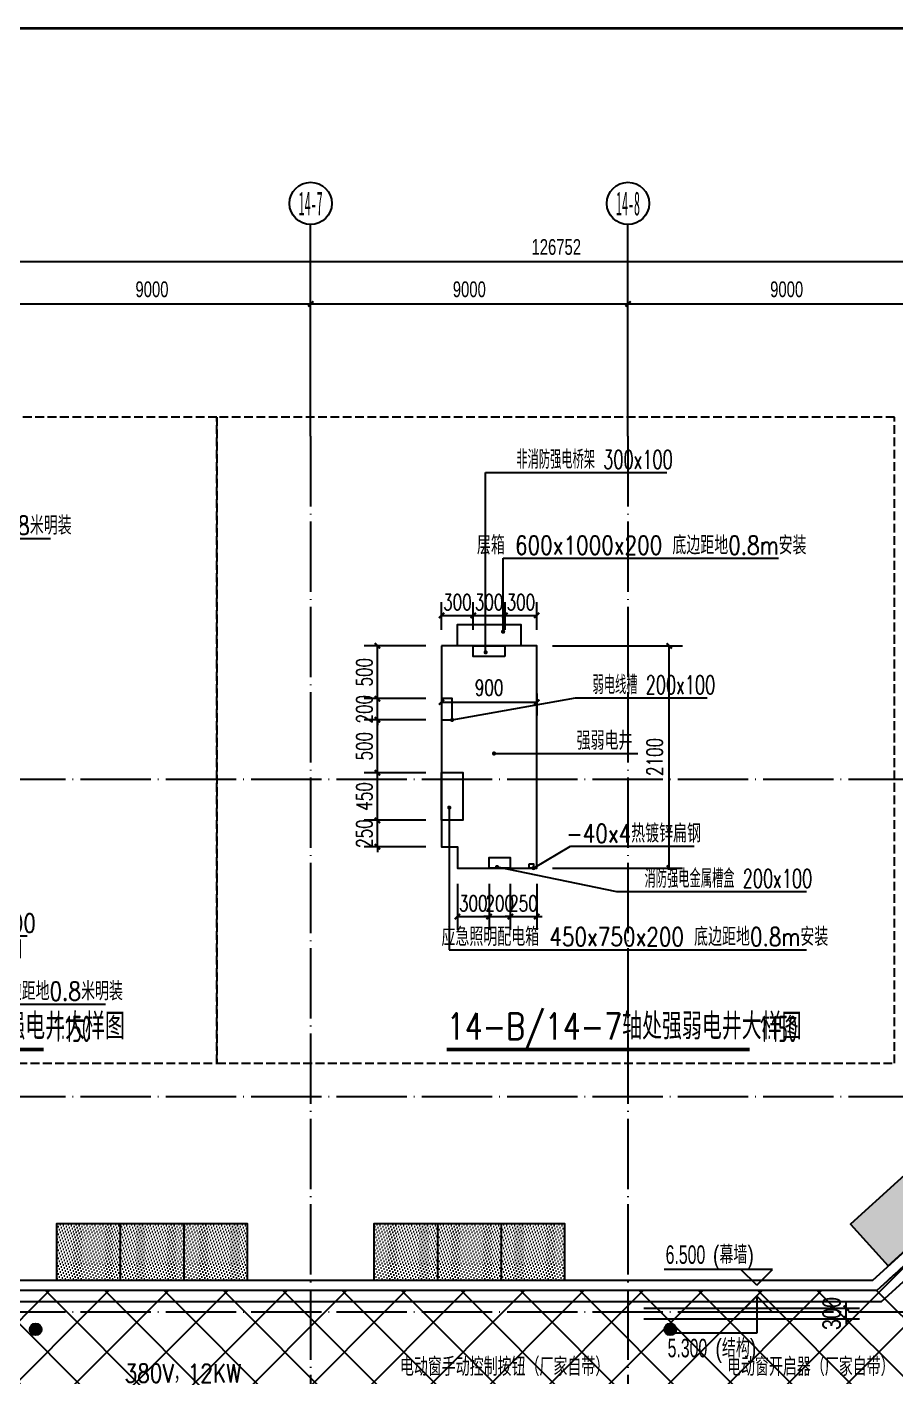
# Model space of a CAD drawing. Extents: x -233336 to 840473, y -28113 to 330904.
# Drawn here: x 42356 to 67001, y 112949 to 151238 of the extents above; entities that cross this region are included whole.
import ezdxf
from ezdxf.enums import TextEntityAlignment as Align
from ezdxf.xclip import XClip

# ---------------------------------------------------------------- set-up
doc = ezdxf.new("R2010")
doc.units = 0
doc.header["$LTSCALE"] = 1000
doc.header["$XCLIPFRAME"] = 2
for name, pattern in [('104-14# 核心筒$0$DOTE', [2.42, 2, -0.2, 0.02, -0.2]), ('DASH', [0.35, 0.25, -0.1]), ('X-104 14#平面$0$$0$DASH', [0.35, 0.25, -0.1])]:
    doc.linetypes.add(name, pattern=pattern)
doc.layers.get('0').update_dxf_attribs({"linetype": 'CONTINUOUS'})
doc.layers.get('Defpoints').update_dxf_attribs({"linetype": 'CONTINUOUS'})
for name, color, linetype in [('104-14# 核心筒$0$01-标注_轴线坐标', 8, 'CONTINUOUS'), ('104-14# 核心筒$0$A_AXIS-轴线', 8, '104-14# 核心筒$0$DOTE'), ('104-14# 核心筒$0$AXIS_TEXT', 7, 'CONTINUOUS'), ('AXIS_TEXT', 7, 'CONTINUOUS'), ('DIM-动力', 80, 'CONTINUOUS'), ('DIM-插座', 80, 'CONTINUOUS'), ('DIM-箱柜', 80, 'CONTINUOUS'), ('DOTLN', 2, 'DASH'), ('EQUIP-箱柜', 80, 'CONTINUOUS'), ('TEL_DIM', 3, 'CONTINUOUS'), ('TEL_SYMB', 3, 'CONTINUOUS'), ('X-104 14#平面$0$01-标注_尺寸', 8, 'CONTINUOUS'), ('X-104 14#平面$0$01-标注_标高', 8, 'CONTINUOUS'), ('X-104 14#平面$0$A-C_玻璃幕墙', 8, 'CONTINUOUS'), ('X-104 14#平面$0$A-O_分水线', 8, 'CONTINUOUS'), ('X-104 14#平面$0$A-O_屋面', 8, 'CONTINUOUS'), ('X-104 14#平面$0$A-TECH_结构', 8, 'CONTINUOUS'), ('X-104 14#平面$0$EH_玻璃', 8, 'CONTINUOUS')]:
    doc.layers.add(name, color=color, linetype=linetype)
doc.layers.add('X-104 14#平面$0$04-不打印_辅助线', color=8, linetype='CONTINUOUS', plot=False)
doc.layers.add('X-104 14#平面$0$降板', color=8, linetype='CONTINUOUS', plot=False)
doc.styles.add('104-14# 核心筒$0$_TCH_AXIS', font='STXIHEI.TTF', dxfattribs={"width": 0.8})
doc.styles.add('104-14# 核心筒$0$_TCH_DIM_T3', font='ros.shx', dxfattribs={"width": 0.705882, "bigfont": 'jd.shx'})
doc.styles.add('_TCH_DIM_T3', font='ROMANS2', dxfattribs={"width": 0.705882, "bigfont": 'HZDF2'})
doc.styles.add('_TEL_DIM', font='ROMANS2', dxfattribs={"width": 0.8, "height": 3.5, "bigfont": 'HZDF2'})
doc.styles.add('COMPLEX', font='COMPLEX')
doc.styles.get("Standard").update_dxf_attribs({"font": 'GBENOR', "bigfont": 'GBCBIG'})
doc.styles.add('X-104 14#平面$0$_TCH_DIM', font='ros.shx', dxfattribs={"width": 0.8, "bigfont": 'jd.shx'})
doc.styles.add('X-104 14#平面$0$_TCH_DIM_T3', font='ros.shx', dxfattribs={"width": 0.8, "bigfont": 'jd.shx'})
doc.dimstyles.new('104-14# 核心筒$0$_TCH_ARCH&&150', dxfattribs={"dimtxt": 446.25, "dimasz": 150, "dimexe": 375, "dimexo": 450, "dimgap": 189.375, "dimtad": 1, "dimdec": 0, "dimzin": 0, "dimdsep": 46, "dimtxsty": '104-14# 核心筒$0$_TCH_DIM_T3', "dimblk": '104-14# 核心筒$0$_ArchTick', "dimcen": 0.09, "dimclrt": 7, "dimazin": 2, "dimtfac": 1, "dimtdec": 0, "dimtix": 1, "dimtmove": 2, "dimatfit": 3, "dimfxl": 0, "dimtolj": 1, "dimtzin": 0, "dimarcsym": 0})
doc.dimstyles.new('_TCH_ARCH&&150', dxfattribs={"dimtxt": 446.25, "dimasz": 150, "dimexe": 375, "dimexo": 450, "dimgap": 189.375, "dimtad": 1, "dimdec": 0, "dimzin": 0, "dimdsep": 46, "dimtxsty": '_TCH_DIM_T3', "dimblk": 'ARCHTICK', "dimcen": 0.09, "dimclrt": 7, "dimazin": 2, "dimtfac": 1, "dimtdec": 0, "dimtix": 1, "dimtmove": 2, "dimatfit": 3, "dimfxl": 0, "dimtolj": 1, "dimtzin": 0, "dimarcsym": 0})
doc.dimstyles.new('_TCH_ARCH&&50', dxfattribs={"dimtxt": 148.75, "dimasz": 50, "dimexe": 125, "dimexo": 150, "dimgap": 50, "dimtad": 1, "dimdec": 0, "dimzin": 0, "dimdsep": 46, "dimtxsty": '_TCH_DIM_T3', "dimblk": 'ARCHTICK', "dimcen": 0.09, "dimclrt": 7, "dimazin": 2, "dimtfac": 1, "dimtdec": 0, "dimtix": 1, "dimtmove": 2, "dimatfit": 3, "dimfxl": 0, "dimtolj": 1, "dimtzin": 0, "dimarcsym": 0})
doc.dimstyles.new('X-104 14#平面$0$_TCH_ARCH&&150', dxfattribs={"dimtxt": 525, "dimasz": 150, "dimexe": 375, "dimexo": 450, "dimgap": 150, "dimtad": 1, "dimdec": 0, "dimzin": 0, "dimdsep": 46, "dimtxsty": 'X-104 14#平面$0$_TCH_DIM_T3', "dimblk": 'X-104 14#平面$0$_ArchTick', "dimcen": 0.09, "dimclrt": 7, "dimazin": 2, "dimtfac": 1, "dimtdec": 0, "dimtix": 1, "dimtmove": 2, "dimatfit": 3, "dimfxl": 0, "dimtolj": 1, "dimtzin": 0, "dimarcsym": 0})

# ---------------------------------------------------------------- blocks, each defined once
blk = doc.blocks.new('图框-A1+1-4')
at = {"const_width": 0.5}
blk.add_lwpolyline([(976, 584), (25, 584), (25, 10), (976, 10)], close=True, dxfattribs=at)
blk = doc.blocks.new('_AXISO')
blk.add_circle((0, 0), 0.5)
at = {"layer": 'AXIS_TEXT', "style": 'COMPLEX', "width": 1.041667}
blk.add_attdef('A', text='', height=0.56, dxfattribs=at).set_placement((-0.25, -0.28), (0.25, -0.28), align=Align.FIT)
blk = doc.blocks.new('104-14# 核心筒$0$_ArchTick')
at = {"color": 0, "linetype": 'ByBlock', "const_width": 0.4}
blk.add_lwpolyline([(-0.5, -0.5), (0.5, 0.5)], dxfattribs=at)
blk = doc.blocks.new('*D325')
at = {"layer": '104-14# 核心筒$0$01-标注_轴线坐标', "color": 0, "lineweight": -2}
for p, q in [((-6010, 140084), (-6010, 144959)), ((120742, 140084), (120742, 144959)), ((-6010, 144584), (120742, 144584))]:
    blk.add_line(p, q, dxfattribs=at)
at = {"layer": 'Defpoints', "color": 0}
for p in [(120742, 144584), (-6010, 139634), (120742, 139634)]:
    blk.add_point(p, dxfattribs=at)
at = {"layer": '104-14# 核心筒$0$01-标注_轴线坐标', "color": 0, "lineweight": -2, "xscale": 150, "yscale": 150, "zscale": 150, "rotation": 180}
blk.add_blockref('104-14# 核心筒$0$_ArchTick', (-6010, 144584), dxfattribs=at)
at = {"layer": '104-14# 核心筒$0$01-标注_轴线坐标', "color": 0, "lineweight": -2, "xscale": 150, "yscale": 150, "zscale": 150}
blk.add_blockref('104-14# 核心筒$0$_ArchTick', (120742, 144584), dxfattribs=at)
at = {"layer": '104-14# 核心筒$0$01-标注_轴线坐标', "color": 7, "insert": (57366, 144996), "char_height": 446.2, "attachment_point": 5, "style": '104-14# 核心筒$0$_TCH_DIM_T3'}
blk.add_mtext('\\A1;126752', dxfattribs=at)
blk = doc.blocks.new('*D332')
at = {"layer": '104-14# 核心筒$0$01-标注_轴线坐标', "color": 0, "lineweight": -2}
for p, q in [((41400, 140084), (41400, 143759)), ((50400, 140084), (50400, 143759)), ((41400, 143384), (50400, 143384))]:
    blk.add_line(p, q, dxfattribs=at)
at = {"layer": 'Defpoints', "color": 0}
for p in [(50400, 143384), (41400, 139634), (50400, 139634)]:
    blk.add_point(p, dxfattribs=at)
at = {"layer": '104-14# 核心筒$0$01-标注_轴线坐标', "color": 0, "lineweight": -2, "xscale": 150, "yscale": 150, "zscale": 150, "rotation": 180}
blk.add_blockref('104-14# 核心筒$0$_ArchTick', (41400, 143384), dxfattribs=at)
at = {"layer": '104-14# 核心筒$0$01-标注_轴线坐标', "color": 0, "lineweight": -2, "xscale": 150, "yscale": 150, "zscale": 150}
blk.add_blockref('104-14# 核心筒$0$_ArchTick', (50400, 143384), dxfattribs=at)
at = {"layer": '104-14# 核心筒$0$01-标注_轴线坐标', "color": 7, "insert": (45900, 143796), "char_height": 446.2, "attachment_point": 5, "style": '104-14# 核心筒$0$_TCH_DIM_T3'}
blk.add_mtext('\\A1;9000', dxfattribs=at)
blk = doc.blocks.new('*D333')
at = {"layer": '104-14# 核心筒$0$01-标注_轴线坐标', "color": 0, "lineweight": -2}
for p, q in [((50400, 140084), (50400, 143759)), ((59400, 140084), (59400, 143759)), ((50400, 143384), (59400, 143384))]:
    blk.add_line(p, q, dxfattribs=at)
at = {"layer": 'Defpoints', "color": 0}
for p in [(59400, 143384), (50400, 139634), (59400, 139634)]:
    blk.add_point(p, dxfattribs=at)
at = {"layer": '104-14# 核心筒$0$01-标注_轴线坐标', "color": 0, "lineweight": -2, "xscale": 150, "yscale": 150, "zscale": 150, "rotation": 180}
blk.add_blockref('104-14# 核心筒$0$_ArchTick', (50400, 143384), dxfattribs=at)
at = {"layer": '104-14# 核心筒$0$01-标注_轴线坐标', "color": 0, "lineweight": -2, "xscale": 150, "yscale": 150, "zscale": 150}
blk.add_blockref('104-14# 核心筒$0$_ArchTick', (59400, 143384), dxfattribs=at)
at = {"layer": '104-14# 核心筒$0$01-标注_轴线坐标', "color": 7, "insert": (54900, 143796), "char_height": 446.2, "attachment_point": 5, "style": '104-14# 核心筒$0$_TCH_DIM_T3'}
blk.add_mtext('\\A1;9000', dxfattribs=at)
blk = doc.blocks.new('*D334')
at = {"layer": '104-14# 核心筒$0$01-标注_轴线坐标', "color": 0, "lineweight": -2}
for p, q in [((59400, 140084), (59400, 143759)), ((68400, 140084), (68400, 143759)), ((59400, 143384), (68400, 143384))]:
    blk.add_line(p, q, dxfattribs=at)
at = {"layer": 'Defpoints', "color": 0}
for p in [(68400, 143384), (59400, 139634), (68400, 139634)]:
    blk.add_point(p, dxfattribs=at)
at = {"layer": '104-14# 核心筒$0$01-标注_轴线坐标', "color": 0, "lineweight": -2, "xscale": 150, "yscale": 150, "zscale": 150, "rotation": 180}
blk.add_blockref('104-14# 核心筒$0$_ArchTick', (59400, 143384), dxfattribs=at)
at = {"layer": '104-14# 核心筒$0$01-标注_轴线坐标', "color": 0, "lineweight": -2, "xscale": 150, "yscale": 150, "zscale": 150}
blk.add_blockref('104-14# 核心筒$0$_ArchTick', (68400, 143384), dxfattribs=at)
at = {"layer": '104-14# 核心筒$0$01-标注_轴线坐标', "color": 7, "insert": (63900, 143796), "char_height": 446.2, "attachment_point": 5, "style": '104-14# 核心筒$0$_TCH_DIM_T3'}
blk.add_mtext('\\A1;9000', dxfattribs=at)
blk = doc.blocks.new('X-104 14#平面$0$ydl')
h = blk.add_hatch()
h.set_pattern_fill('ANSI31', color=8, scale=30, angle=45)
h.set_pattern_definition([(90, (0, 0), (-47.625, 1e-14), [])])
edge = h.paths.add_edge_path()
edge.add_arc((0, 0), 138, 0, 360)
for radius in [168, 138]:
    blk.add_circle((0, 0), radius)
at = {"layer": 'X-104 14#平面$0$04-不打印_辅助线'}
for p, q in [((-168, 0), (168, 0)), ((0, 168), (0, -168))]:
    blk.add_line(p, q, dxfattribs=at)
blk = doc.blocks.new('X-104 14#平面$0$d3d3d3')
blk.add_circle((-73300, 25200), 50)
at = {"layer": 'X-104 14#平面$0$A-O_分水线'}
blk.add_blockref('X-104 14#平面$0$ydl', (-73300, 25200), dxfattribs=at)
blk = doc.blocks.new('X-104 14#平面$0$_ArchTick')
at = {"color": 0, "linetype": 'ByBlock', "const_width": 0.4}
blk.add_lwpolyline([(-0.5, -0.5), (0.5, 0.5)], dxfattribs=at)
blk = doc.blocks.new('*D233')
at = {"layer": 'Defpoints', "color": 0}
for p in [(59400, 114900), (65590, 114900), (59400, 114600)]:
    blk.add_point(p, dxfattribs=at)
at = {"layer": 'X-104 14#平面$0$01-标注_尺寸', "color": 0, "lineweight": -2}
for p, q in [((59850, 114900), (65965, 114900)), ((65590, 114900), (65590, 115050)), ((65590, 114600), (65590, 114900)), ((59850, 114600), (65965, 114600)), ((65590, 114600), (65590, 114450))]:
    blk.add_line(p, q, dxfattribs=at)
at = {"layer": 'X-104 14#平面$0$01-标注_尺寸', "color": 0, "lineweight": -2, "xscale": 150, "yscale": 150, "zscale": 150}
for p, rotation in [((65590, 114900), 270), ((65590, 114600), 90)]:
    blk.add_blockref('X-104 14#平面$0$_ArchTick', p, dxfattribs=dict(at, rotation=rotation))
at = {"layer": 'X-104 14#平面$0$01-标注_尺寸', "color": 7, "insert": (65178, 114750), "char_height": 525, "attachment_point": 5, "rotation": 90, "style": 'X-104 14#平面$0$_TCH_DIM_T3'}
blk.add_mtext('\\A1;300', dxfattribs=at)
blk = doc.blocks.new('_ArchTick')
at = {"color": 0, "linetype": 'ByBlock', "const_width": 0.4}
blk.add_lwpolyline([(-0.5, -0.5), (0.5, 0.5)], dxfattribs=at)
blk = doc.blocks.new('*D503')
at = {"layer": 'Defpoints', "color": 0}
for p in [(53806, 48142), (54412, 48142), (54412, 47891)]:
    blk.add_point(p, dxfattribs=at)
at = {"layer": 'TEL_DIM', "color": 0, "lineweight": -2}
for p, q in [((54262, 48142), (53681, 48142)), ((53806, 48142), (53806, 48192)), ((53806, 47891), (53806, 48142)), ((54262, 47891), (53681, 47891)), ((53806, 47891), (53806, 47841))]:
    blk.add_line(p, q, dxfattribs=at)
at = {"layer": 'TEL_DIM', "color": 0, "lineweight": -2, "xscale": 50, "yscale": 50, "zscale": 50}
for p, rotation in [((53806, 48142), 270), ((53806, 47891), 90)]:
    blk.add_blockref('_ArchTick', p, dxfattribs=dict(at, rotation=rotation))
at = {"layer": 'TEL_DIM', "color": 7, "insert": (53682, 48016), "char_height": 148.8, "attachment_point": 5, "rotation": 90, "style": '_TCH_DIM_T3'}
blk.add_mtext('\\A1;250', dxfattribs=at)
blk = doc.blocks.new('*D504')
at = {"layer": 'Defpoints', "color": 0}
for p in [(53806, 48592), (54412, 48592), (54412, 48142)]:
    blk.add_point(p, dxfattribs=at)
at = {"layer": 'TEL_DIM', "color": 0, "lineweight": -2}
for p, q in [((54262, 48592), (53681, 48592)), ((53806, 48142), (53806, 48592)), ((54262, 48142), (53681, 48142))]:
    blk.add_line(p, q, dxfattribs=at)
at = {"layer": 'TEL_DIM', "color": 0, "lineweight": -2, "xscale": 50, "yscale": 50, "zscale": 50}
for p, rotation in [((53806, 48592), 90), ((53806, 48142), 270)]:
    blk.add_blockref('_ArchTick', p, dxfattribs=dict(at, rotation=rotation))
at = {"layer": 'TEL_DIM', "color": 7, "insert": (53682, 48367), "char_height": 148.8, "attachment_point": 5, "rotation": 90, "style": '_TCH_DIM_T3'}
blk.add_mtext('\\A1;450', dxfattribs=at)
blk = doc.blocks.new('*D505')
at = {"layer": 'Defpoints', "color": 0}
for p in [(53806, 49092), (54412, 49092), (54412, 48592)]:
    blk.add_point(p, dxfattribs=at)
at = {"layer": 'TEL_DIM', "color": 0, "lineweight": -2}
for p, q in [((54262, 49092), (53681, 49092)), ((53806, 48592), (53806, 49092)), ((54262, 48592), (53681, 48592))]:
    blk.add_line(p, q, dxfattribs=at)
at = {"layer": 'TEL_DIM', "color": 0, "lineweight": -2, "xscale": 50, "yscale": 50, "zscale": 50}
for p, rotation in [((53806, 49092), 90), ((53806, 48592), 270)]:
    blk.add_blockref('_ArchTick', p, dxfattribs=dict(at, rotation=rotation))
at = {"layer": 'TEL_DIM', "color": 7, "insert": (53682, 48842), "char_height": 148.8, "attachment_point": 5, "rotation": 90, "style": '_TCH_DIM_T3'}
blk.add_mtext('\\A1;500', dxfattribs=at)
blk = doc.blocks.new('*D506')
at = {"layer": 'Defpoints', "color": 0}
for p in [(53806, 49292), (54412, 49292), (54412, 49092)]:
    blk.add_point(p, dxfattribs=at)
at = {"layer": 'TEL_DIM', "color": 0, "lineweight": -2}
for p, q in [((54262, 49292), (53681, 49292)), ((53806, 49292), (53806, 49342)), ((53806, 49092), (53806, 49292)), ((54262, 49092), (53681, 49092)), ((53806, 49092), (53806, 49042))]:
    blk.add_line(p, q, dxfattribs=at)
at = {"layer": 'TEL_DIM', "color": 0, "lineweight": -2, "xscale": 50, "yscale": 50, "zscale": 50}
for p, rotation in [((53806, 49292), 270), ((53806, 49092), 90)]:
    blk.add_blockref('_ArchTick', p, dxfattribs=dict(at, rotation=rotation))
at = {"layer": 'TEL_DIM', "color": 7, "insert": (53682, 49192), "char_height": 148.8, "attachment_point": 5, "rotation": 90, "style": '_TCH_DIM_T3'}
blk.add_mtext('\\A1;200', dxfattribs=at)
blk = doc.blocks.new('*D507')
at = {"layer": 'Defpoints', "color": 0}
for p in [(53806, 49792), (54412, 49792), (54412, 49292)]:
    blk.add_point(p, dxfattribs=at)
at = {"layer": 'TEL_DIM', "color": 0, "lineweight": -2}
for p, q in [((54262, 49792), (53681, 49792)), ((53806, 49292), (53806, 49792)), ((54262, 49292), (53681, 49292))]:
    blk.add_line(p, q, dxfattribs=at)
at = {"layer": 'TEL_DIM', "color": 0, "lineweight": -2, "xscale": 50, "yscale": 50, "zscale": 50}
for p, rotation in [((53806, 49792), 90), ((53806, 49292), 270)]:
    blk.add_blockref('_ArchTick', p, dxfattribs=dict(at, rotation=rotation))
at = {"layer": 'TEL_DIM', "color": 7, "insert": (53682, 49542), "char_height": 148.8, "attachment_point": 5, "rotation": 90, "style": '_TCH_DIM_T3'}
blk.add_mtext('\\A1;500', dxfattribs=at)
blk = doc.blocks.new('*D508')
at = {"layer": 'Defpoints', "color": 0}
for p in [(54712, 50079), (54412, 49792), (54712, 49792)]:
    blk.add_point(p, dxfattribs=at)
at = {"layer": 'TEL_DIM', "color": 0, "lineweight": -2}
for p, q in [((54412, 49942), (54412, 50204)), ((54712, 49942), (54712, 50204)), ((54412, 50079), (54712, 50079))]:
    blk.add_line(p, q, dxfattribs=at)
at = {"layer": 'TEL_DIM', "color": 0, "lineweight": -2, "xscale": 50, "yscale": 50, "zscale": 50, "rotation": 180}
blk.add_blockref('_ArchTick', (54412, 50079), dxfattribs=at)
at = {"layer": 'TEL_DIM', "color": 0, "lineweight": -2, "xscale": 50, "yscale": 50, "zscale": 50}
blk.add_blockref('_ArchTick', (54712, 50079), dxfattribs=at)
at = {"layer": 'TEL_DIM', "color": 7, "insert": (54562, 50204), "char_height": 148.8, "attachment_point": 5, "style": '_TCH_DIM_T3'}
blk.add_mtext('\\A1;300', dxfattribs=at)
blk = doc.blocks.new('*D509')
at = {"layer": 'Defpoints', "color": 0}
for p in [(55012, 50079), (54712, 49792), (55012, 49792)]:
    blk.add_point(p, dxfattribs=at)
at = {"layer": 'TEL_DIM', "color": 0, "lineweight": -2}
for p, q in [((54712, 49942), (54712, 50204)), ((55012, 49942), (55012, 50204)), ((54712, 50079), (55012, 50079))]:
    blk.add_line(p, q, dxfattribs=at)
at = {"layer": 'TEL_DIM', "color": 0, "lineweight": -2, "xscale": 50, "yscale": 50, "zscale": 50, "rotation": 180}
blk.add_blockref('_ArchTick', (54712, 50079), dxfattribs=at)
at = {"layer": 'TEL_DIM', "color": 0, "lineweight": -2, "xscale": 50, "yscale": 50, "zscale": 50}
blk.add_blockref('_ArchTick', (55012, 50079), dxfattribs=at)
at = {"layer": 'TEL_DIM', "color": 7, "insert": (54862, 50204), "char_height": 148.8, "attachment_point": 5, "style": '_TCH_DIM_T3'}
blk.add_mtext('\\A1;300', dxfattribs=at)
blk = doc.blocks.new('*D510')
at = {"layer": 'Defpoints', "color": 0}
for p in [(55312, 50079), (55012, 49792), (55312, 49792)]:
    blk.add_point(p, dxfattribs=at)
at = {"layer": 'TEL_DIM', "color": 0, "lineweight": -2}
for p, q in [((55012, 49942), (55012, 50204)), ((55312, 49942), (55312, 50204)), ((55012, 50079), (55312, 50079))]:
    blk.add_line(p, q, dxfattribs=at)
at = {"layer": 'TEL_DIM', "color": 0, "lineweight": -2, "xscale": 50, "yscale": 50, "zscale": 50, "rotation": 180}
blk.add_blockref('_ArchTick', (55012, 50079), dxfattribs=at)
at = {"layer": 'TEL_DIM', "color": 0, "lineweight": -2, "xscale": 50, "yscale": 50, "zscale": 50}
blk.add_blockref('_ArchTick', (55312, 50079), dxfattribs=at)
at = {"layer": 'TEL_DIM', "color": 7, "insert": (55162, 50204), "char_height": 148.8, "attachment_point": 5, "style": '_TCH_DIM_T3'}
blk.add_mtext('\\A1;300', dxfattribs=at)
blk = doc.blocks.new('*D511')
at = {"layer": 'Defpoints', "color": 0}
for p in [(54562, 47691), (54862, 47691), (54862, 47232)]:
    blk.add_point(p, dxfattribs=at)
at = {"layer": 'TEL_DIM', "color": 0, "lineweight": -2}
for p, q in [((54562, 47541), (54562, 47107)), ((54862, 47541), (54862, 47107)), ((54562, 47232), (54862, 47232))]:
    blk.add_line(p, q, dxfattribs=at)
at = {"layer": 'TEL_DIM', "color": 0, "lineweight": -2, "xscale": 50, "yscale": 50, "zscale": 50, "rotation": 180}
blk.add_blockref('_ArchTick', (54562, 47232), dxfattribs=at)
at = {"layer": 'TEL_DIM', "color": 0, "lineweight": -2, "xscale": 50, "yscale": 50, "zscale": 50}
blk.add_blockref('_ArchTick', (54862, 47232), dxfattribs=at)
at = {"layer": 'TEL_DIM', "color": 7, "insert": (54712, 47357), "char_height": 148.8, "attachment_point": 5, "style": '_TCH_DIM_T3'}
blk.add_mtext('\\A1;300', dxfattribs=at)
blk = doc.blocks.new('*D512')
at = {"layer": 'Defpoints', "color": 0}
for p in [(54862, 47691), (55062, 47691), (55062, 47232)]:
    blk.add_point(p, dxfattribs=at)
at = {"layer": 'TEL_DIM', "color": 0, "lineweight": -2}
for p, q in [((54862, 47541), (54862, 47107)), ((55062, 47541), (55062, 47107)), ((54862, 47232), (54812, 47232)), ((54862, 47232), (55062, 47232)), ((55062, 47232), (55112, 47232))]:
    blk.add_line(p, q, dxfattribs=at)
at = {"layer": 'TEL_DIM', "color": 0, "lineweight": -2, "xscale": 50, "yscale": 50, "zscale": 50}
blk.add_blockref('_ArchTick', (54862, 47232), dxfattribs=at)
at = {"layer": 'TEL_DIM', "color": 0, "lineweight": -2, "xscale": 50, "yscale": 50, "zscale": 50, "rotation": 180}
blk.add_blockref('_ArchTick', (55062, 47232), dxfattribs=at)
at = {"layer": 'TEL_DIM', "color": 7, "insert": (54962, 47357), "char_height": 148.8, "attachment_point": 5, "style": '_TCH_DIM_T3'}
blk.add_mtext('\\A1;200', dxfattribs=at)
blk = doc.blocks.new('*D513')
at = {"layer": 'Defpoints', "color": 0}
for p in [(55062, 47691), (55312, 47691), (55312, 47232)]:
    blk.add_point(p, dxfattribs=at)
at = {"layer": 'TEL_DIM', "color": 0, "lineweight": -2}
for p, q in [((55062, 47541), (55062, 47107)), ((55312, 47541), (55312, 47107)), ((55062, 47232), (55012, 47232)), ((55062, 47232), (55312, 47232)), ((55312, 47232), (55362, 47232))]:
    blk.add_line(p, q, dxfattribs=at)
at = {"layer": 'TEL_DIM', "color": 0, "lineweight": -2, "xscale": 50, "yscale": 50, "zscale": 50}
blk.add_blockref('_ArchTick', (55062, 47232), dxfattribs=at)
at = {"layer": 'TEL_DIM', "color": 0, "lineweight": -2, "xscale": 50, "yscale": 50, "zscale": 50, "rotation": 180}
blk.add_blockref('_ArchTick', (55312, 47232), dxfattribs=at)
at = {"layer": 'TEL_DIM', "color": 7, "insert": (55187, 47357), "char_height": 148.8, "attachment_point": 5, "style": '_TCH_DIM_T3'}
blk.add_mtext('\\A1;250', dxfattribs=at)
blk = doc.blocks.new('*D494')
at = {"layer": 'Defpoints', "color": 0}
for p in [(46010, 134005), (46553, 134005), (46553, 133605)]:
    blk.add_point(p, dxfattribs=at)
at = {"layer": 'TEL_DIM', "color": 0, "lineweight": -2}
for p, q in [((46403, 134005), (45885, 134005)), ((46010, 133605), (46010, 134005)), ((46403, 133605), (45885, 133605))]:
    blk.add_line(p, q, dxfattribs=at)
at = {"layer": 'TEL_DIM', "color": 0, "lineweight": -2, "xscale": 50, "yscale": 50, "zscale": 50}
for p, rotation in [((46010, 134005), 90), ((46010, 133605), 270)]:
    blk.add_blockref('_ArchTick', p, dxfattribs=dict(at, rotation=rotation))
at = {"layer": 'TEL_DIM', "color": 7, "insert": (45886, 133805), "char_height": 148.8, "attachment_point": 5, "rotation": 90, "style": '_TCH_DIM_T3'}
blk.add_mtext('\\A1;400', dxfattribs=at)
blk = doc.blocks.new('*D495')
at = {"layer": 'Defpoints', "color": 0}
for p in [(46010, 133605), (46553, 133605), (46553, 133206)]:
    blk.add_point(p, dxfattribs=at)
at = {"layer": 'TEL_DIM', "color": 0, "lineweight": -2}
for p, q in [((46403, 133605), (45885, 133605)), ((46010, 133206), (46010, 133605)), ((46403, 133206), (45885, 133206))]:
    blk.add_line(p, q, dxfattribs=at)
at = {"layer": 'TEL_DIM', "color": 0, "lineweight": -2, "xscale": 50, "yscale": 50, "zscale": 50}
for p, rotation in [((46010, 133605), 90), ((46010, 133206), 270)]:
    blk.add_blockref('_ArchTick', p, dxfattribs=dict(at, rotation=rotation))
at = {"layer": 'TEL_DIM', "color": 7, "insert": (45886, 133406), "char_height": 148.8, "attachment_point": 5, "rotation": 90, "style": '_TCH_DIM_T3'}
blk.add_mtext('\\A1;400', dxfattribs=at)
blk = doc.blocks.new('*D496')
at = {"layer": 'Defpoints', "color": 0}
for p in [(46010, 133206), (46553, 133206), (46553, 132906)]:
    blk.add_point(p, dxfattribs=at)
at = {"layer": 'TEL_DIM', "color": 0, "lineweight": -2}
for p, q in [((46403, 133206), (45885, 133206)), ((46010, 132906), (46010, 133206)), ((46403, 132906), (45885, 132906))]:
    blk.add_line(p, q, dxfattribs=at)
at = {"layer": 'TEL_DIM', "color": 0, "lineweight": -2, "xscale": 50, "yscale": 50, "zscale": 50}
for p, rotation in [((46010, 133206), 90), ((46010, 132906), 270)]:
    blk.add_blockref('_ArchTick', p, dxfattribs=dict(at, rotation=rotation))
at = {"layer": 'TEL_DIM', "color": 7, "insert": (45886, 133056), "char_height": 148.8, "attachment_point": 5, "rotation": 90, "style": '_TCH_DIM_T3'}
blk.add_mtext('\\A1;300', dxfattribs=at)
blk = doc.blocks.new('*D497')
at = {"layer": 'Defpoints', "color": 0}
for p in [(46010, 132906), (46553, 132906), (46553, 132606)]:
    blk.add_point(p, dxfattribs=at)
at = {"layer": 'TEL_DIM', "color": 0, "lineweight": -2}
for p, q in [((46403, 132906), (45885, 132906)), ((46010, 132606), (46010, 132906)), ((46403, 132606), (45885, 132606))]:
    blk.add_line(p, q, dxfattribs=at)
at = {"layer": 'TEL_DIM', "color": 0, "lineweight": -2, "xscale": 50, "yscale": 50, "zscale": 50}
for p, rotation in [((46010, 132906), 90), ((46010, 132606), 270)]:
    blk.add_blockref('_ArchTick', p, dxfattribs=dict(at, rotation=rotation))
at = {"layer": 'TEL_DIM', "color": 7, "insert": (45886, 132756), "char_height": 148.8, "attachment_point": 5, "rotation": 90, "style": '_TCH_DIM_T3'}
blk.add_mtext('\\A1;300', dxfattribs=at)
blk = doc.blocks.new('*D498')
at = {"layer": 'Defpoints', "color": 0}
for p in [(46010, 132606), (46553, 132606), (46553, 132307)]:
    blk.add_point(p, dxfattribs=at)
at = {"layer": 'TEL_DIM', "color": 0, "lineweight": -2}
for p, q in [((46403, 132606), (45885, 132606)), ((46010, 132307), (46010, 132606)), ((46403, 132307), (45885, 132307))]:
    blk.add_line(p, q, dxfattribs=at)
at = {"layer": 'TEL_DIM', "color": 0, "lineweight": -2, "xscale": 50, "yscale": 50, "zscale": 50}
for p, rotation in [((46010, 132606), 90), ((46010, 132307), 270)]:
    blk.add_blockref('_ArchTick', p, dxfattribs=dict(at, rotation=rotation))
at = {"layer": 'TEL_DIM', "color": 7, "insert": (45886, 132457), "char_height": 148.8, "attachment_point": 5, "rotation": 90, "style": '_TCH_DIM_T3'}
blk.add_mtext('\\A1;300', dxfattribs=at)
blk = doc.blocks.new('*D499')
at = {"layer": 'Defpoints', "color": 0}
for p in [(46010, 132307), (46553, 132307), (46553, 131707)]:
    blk.add_point(p, dxfattribs=at)
at = {"layer": 'TEL_DIM', "color": 0, "lineweight": -2}
for p, q in [((46403, 132307), (45885, 132307)), ((46010, 131707), (46010, 132307)), ((46403, 131707), (45885, 131707))]:
    blk.add_line(p, q, dxfattribs=at)
at = {"layer": 'TEL_DIM', "color": 0, "lineweight": -2, "xscale": 50, "yscale": 50, "zscale": 50}
for p, rotation in [((46010, 132307), 90), ((46010, 131707), 270)]:
    blk.add_blockref('_ArchTick', p, dxfattribs=dict(at, rotation=rotation))
at = {"layer": 'TEL_DIM', "color": 7, "insert": (45886, 132007), "char_height": 148.8, "attachment_point": 5, "rotation": 90, "style": '_TCH_DIM_T3'}
blk.add_mtext('\\A1;600', dxfattribs=at)
blk = doc.blocks.new('*D500')
at = {"layer": 'Defpoints', "color": 0}
for p in [(46753, 134290), (46553, 134005), (46753, 134005)]:
    blk.add_point(p, dxfattribs=at)
at = {"layer": 'TEL_DIM', "color": 0, "lineweight": -2}
for p, q in [((46553, 134155), (46553, 134415)), ((46753, 134155), (46753, 134415)), ((46553, 134290), (46503, 134290)), ((46553, 134290), (46753, 134290)), ((46753, 134290), (46803, 134290))]:
    blk.add_line(p, q, dxfattribs=at)
at = {"layer": 'TEL_DIM', "color": 0, "lineweight": -2, "xscale": 50, "yscale": 50, "zscale": 50}
blk.add_blockref('_ArchTick', (46553, 134290), dxfattribs=at)
at = {"layer": 'TEL_DIM', "color": 0, "lineweight": -2, "xscale": 50, "yscale": 50, "zscale": 50, "rotation": 180}
blk.add_blockref('_ArchTick', (46753, 134290), dxfattribs=at)
at = {"layer": 'TEL_DIM', "color": 7, "insert": (46653, 134415), "char_height": 148.8, "attachment_point": 5, "style": '_TCH_DIM_T3'}
blk.add_mtext('\\A1;200', dxfattribs=at)
blk = doc.blocks.new('*D501')
at = {"layer": 'Defpoints', "color": 0}
for p in [(47352, 134290), (46753, 134005), (47352, 134005)]:
    blk.add_point(p, dxfattribs=at)
at = {"layer": 'TEL_DIM', "color": 0, "lineweight": -2}
for p, q in [((46753, 134155), (46753, 134415)), ((47352, 134155), (47352, 134415)), ((46753, 134290), (47352, 134290))]:
    blk.add_line(p, q, dxfattribs=at)
at = {"layer": 'TEL_DIM', "color": 0, "lineweight": -2, "xscale": 50, "yscale": 50, "zscale": 50, "rotation": 180}
blk.add_blockref('_ArchTick', (46753, 134290), dxfattribs=at)
at = {"layer": 'TEL_DIM', "color": 0, "lineweight": -2, "xscale": 50, "yscale": 50, "zscale": 50}
blk.add_blockref('_ArchTick', (47352, 134290), dxfattribs=at)
at = {"layer": 'TEL_DIM', "color": 7, "insert": (47053, 134415), "char_height": 148.8, "attachment_point": 5, "style": '_TCH_DIM_T3'}
blk.add_mtext('\\A1;600', dxfattribs=at)
blk = doc.blocks.new('*D502')
at = {"layer": 'Defpoints', "color": 0}
for p in [(47502, 134290), (47352, 134005), (47502, 134005)]:
    blk.add_point(p, dxfattribs=at)
at = {"layer": 'TEL_DIM', "color": 0, "lineweight": -2}
for p, q in [((47352, 134155), (47352, 134415)), ((47502, 134155), (47502, 134415)), ((47352, 134290), (47302, 134290)), ((47352, 134290), (47502, 134290)), ((47502, 134290), (47552, 134290))]:
    blk.add_line(p, q, dxfattribs=at)
at = {"layer": 'TEL_DIM', "color": 0, "lineweight": -2, "xscale": 50, "yscale": 50, "zscale": 50}
blk.add_blockref('_ArchTick', (47352, 134290), dxfattribs=at)
at = {"layer": 'TEL_DIM', "color": 0, "lineweight": -2, "xscale": 50, "yscale": 50, "zscale": 50, "rotation": 180}
blk.add_blockref('_ArchTick', (47502, 134290), dxfattribs=at)
at = {"layer": 'TEL_DIM', "color": 7, "insert": (47427, 134415), "char_height": 148.8, "attachment_point": 5, "style": '_TCH_DIM_T3'}
blk.add_mtext('\\A1;150', dxfattribs=at)
blk = doc.blocks.new('*D192')
at = {"layer": 'Defpoints', "color": 0}
for p in [(54112, 132784), (56812, 132784), (56812, 132088)]:
    blk.add_point(p, dxfattribs=at)
at = {"layer": 'TEL_DIM', "color": 0, "lineweight": -2}
for p, q in [((54112, 132334), (54112, 131713)), ((56812, 132334), (56812, 131713)), ((54112, 132088), (56812, 132088))]:
    blk.add_line(p, q, dxfattribs=at)
at = {"layer": 'TEL_DIM', "color": 0, "lineweight": -2, "xscale": 150, "yscale": 150, "zscale": 150, "rotation": 180}
blk.add_blockref('_ArchTick', (54112, 132088), dxfattribs=at)
at = {"layer": 'TEL_DIM', "color": 0, "lineweight": -2, "xscale": 150, "yscale": 150, "zscale": 150}
blk.add_blockref('_ArchTick', (56812, 132088), dxfattribs=at)
at = {"layer": 'TEL_DIM', "color": 7, "insert": (55462, 132500), "char_height": 446.2, "attachment_point": 5, "style": '_TCH_DIM_T3'}
blk.add_mtext('\\A1;900', dxfattribs=at)
blk = doc.blocks.new('*D193')
at = {"layer": 'Defpoints', "color": 0}
for p in [(56812, 133687), (60571, 133687), (56812, 127384)]:
    blk.add_point(p, dxfattribs=at)
at = {"layer": 'TEL_DIM', "color": 0, "lineweight": -2}
for p, q in [((57262, 133687), (60946, 133687)), ((60571, 127384), (60571, 133687)), ((57262, 127384), (60946, 127384))]:
    blk.add_line(p, q, dxfattribs=at)
at = {"layer": 'TEL_DIM', "color": 0, "lineweight": -2, "xscale": 150, "yscale": 150, "zscale": 150}
for p, rotation in [((60571, 133687), 90), ((60571, 127384), 270)]:
    blk.add_blockref('_ArchTick', p, dxfattribs=dict(at, rotation=rotation))
at = {"layer": 'TEL_DIM', "color": 7, "insert": (60158, 130535), "char_height": 446.2, "attachment_point": 5, "rotation": 90, "style": '_TCH_DIM_T3'}
blk.add_mtext('\\A1;2100', dxfattribs=at)
blk = doc.blocks.new('104-14# 核心筒')
at = {"layer": '104-14# 核心筒$0$01-标注_轴线坐标'}
for p, q in [((50400, 139633.6), (50400, 145633.6)), ((59400, 139633.6), (59400, 145633.6))]:
    blk.add_line(p, q, dxfattribs=at)
at = {"layer": '104-14# 核心筒$0$A_AXIS-轴线'}
for p, q in [((50400, 139633.6), (50400, 80554.9)), ((59400, 139633.6), (59400, 80554.9)), ((-9370.1, 129900), (120259.9, 129900)), ((-9370.1, 120900), (120259.9, 120900)), ((-9370.1, 114800), (120259.9, 114800))]:
    blk.add_line(p, q, dxfattribs=at)
at = {"layer": '104-14# 核心筒$0$01-标注_轴线坐标'}
ref = blk.add_blockref('_AXISO', (50400, 146233.6), dxfattribs=dict(at, xscale=1200, yscale=1200, zscale=1200))
ref.add_attrib('A', '14-7', dxfattribs={"layer": '104-14# 核心筒$0$AXIS_TEXT', "height": 678.82, "style": '104-14# 核心筒$0$_TCH_AXIS', "width": 0.46828}).set_placement((50060.6, 145894.2), (50739.4, 145894.2), align=Align.FIT)
ref = blk.add_blockref('_AXISO', (59400, 146233.6), dxfattribs=dict(at, xscale=1200, yscale=1200, zscale=1200))
ref.add_attrib('A', '14-8', dxfattribs={"layer": '104-14# 核心筒$0$AXIS_TEXT', "height": 678.82, "style": '104-14# 核心筒$0$_TCH_AXIS', "width": 0.46828}).set_placement((59060.6, 145894.2), (59739.4, 145894.2), align=Align.FIT)
for p1, p2, distance, text, picture, middle in [((-6009.8, 139633.6), (120741.8, 139633.6), 4950, '126752', '*D325', (57366, 144996.1)), ((41400, 139633.6), (50400, 139633.6), 3750, '9000', '*D332', (45900, 143796.1)), ((50400, 139633.6), (59400, 139633.6), 3750, '9000', '*D333', (54900, 143796.1)), ((59400, 139633.6), (68400, 139633.6), 3750, '9000', '*D334', (63900, 143796.1))]:
    dim = blk.add_aligned_dim(p1=p1, p2=p2, distance=distance, text=text, dimstyle='104-14# 核心筒$0$_TCH_ARCH&&150', dxfattribs=at)
    dim.commit()
    dim.dimension.update_dxf_attribs({"geometry": picture, "text_midpoint": middle})
blk = doc.blocks.new('X-104 14#平面')
at = {"layer": 'X-104 14#平面$0$EH_玻璃'}
h = blk.add_hatch(dxfattribs=at)
h.set_pattern_fill('DOTS', color=256, scale=50, angle=45)
h.paths.add_polyline_path([(66783, 116101.6), (82776.3, 130619.8), (81700.8, 131804.5), (65707.6, 117286.3)])
h = blk.add_hatch(dxfattribs=at)
h.set_pattern_fill('DOTS', color=256, scale=50, angle=45)
h.paths.add_polyline_path([(48602, 117300), (43200, 117300), (43200, 115700), (48602, 115700)])
h = blk.add_hatch(dxfattribs=at)
h.set_pattern_fill('DOTS', color=256, scale=50, angle=45)
h.paths.add_polyline_path([(57602, 117300), (52200, 117300), (52200, 115700), (57602, 115700)])
at = {"layer": 'X-104 14#平面$0$降板'}
h = blk.add_hatch(dxfattribs=at)
h.set_pattern_fill('ANSI37', color=256, scale=750)
h.set_pattern_definition([(45, (0, 0), (-841.899, 841.899), []), (135, (0, 0), (-841.899, -841.899), [])])
h.paths.add_polyline_path([(95250, 109400), (95250, 114400), (95050, 114400), (95050, 115200), (95303.7, 115200), (96797.3, 120568.3), (96604.6, 120621.9), (96819.1, 121392.6), (85624.2, 124507.3), (87140.3, 129956.4), (83582.3, 130946.3), (66456.4, 115400), (609.3, 115400), (8.3, 112572.3), (4215, 111678.1), (1409.8, 98484.1), (6940.3, 97308.6), (8660.2, 105400), (8599.7, 105400), (8599.7, 106200), (14200, 106200), (14200, 110600), (86750, 110600), (86750, 109400)])
blk.add_circle((60600, 114300), 50)
at = {"layer": 'X-104 14#平面$0$01-标注_标高'}
for p, q in [((63501.5, 116000), (60426.3, 116000)), ((63051.5, 115550), (62601.5, 116000)), ((63051.5, 115550), (63501.5, 116000)), ((63051.5, 115240), (62601.5, 114790)), ((63051.5, 115240), (63501.5, 114790)), ((63051.5, 115240), (63051.5, 114190)), ((63501.5, 114790), (62601.5, 114790)), ((63051.5, 114190), (60605, 114190))]:
    blk.add_line(p, q, dxfattribs=at)
at = {"layer": 'X-104 14#平面$0$04-不打印_辅助线'}
blk.add_lwpolyline([(95250, 109400), (95250, 114400), (95050, 114400), (95050, 115200), (95303.7, 115200), (96797.3, 120568.3), (96604.6, 120621.9), (96819.1, 121392.6), (85624.2, 124507.3), (87140.3, 129956.4), (83582.3, 130946.3), (66456.4, 115400), (609.3, 115400), (8.3, 112572.3), (4215, 111678.1), (1409.8, 98484.1), (6940.3, 97308.6), (8660.2, 105400), (8599.7, 105400), (8599.7, 106200), (14200, 106200), (14200, 110600), (86750, 110600), (86750, 109400)], close=True, dxfattribs=at)
at = {"layer": 'X-104 14#平面$0$A-C_玻璃幕墙'}
for p, q in [((45000, 117300), (45000, 115700)), ((46800, 117300), (46800, 115700)), ((54000, 117300), (54000, 115700)), ((55800, 117300), (55800, 115700)), ((43200, 115700), (48600, 115700)), ((52200, 115700), (57600, 115700))]:
    blk.add_line(p, q, dxfattribs=at)
blk.add_lwpolyline([(66783, 116101.6), (82776.3, 130619.8), (81700.8, 131804.5), (65707.6, 117286.3)], close=True, dxfattribs=at)
for points in [[(43200, 115700), (43200, 117300), (48600, 117300), (48600, 115700)], [(52200, 115700), (52200, 117300), (57600, 117300), (57600, 115700)]]:
    blk.add_lwpolyline(points, dxfattribs=at)
at = {"layer": 'X-104 14#平面$0$A-O_屋面', "ltscale": 5}
for points in [[(388.1, 112184.9), (-347.3, 112341.2), (366.7, 115700), (66340.6, 115700), (83503.2, 131279.7), (87317.1, 130218.6), (85640.2, 124191.5)], [(86765.5, 129728.5), (83666.6, 130590.7), (66580, 115080), (868.7, 115080), (388.1, 112818.7), (517, 112791.3), (388.1, 112184.9)]]:
    blk.add_lwpolyline(points, dxfattribs=at)
at = {"layer": 'X-104 14#平面$0$A-TECH_结构', "linetype": 'X-104 14#平面$0$$0$DASH'}
blk.add_lwpolyline([(120414.6, 127674.3), (99635.5, 133455.6), (96317.6, 121532.1), (85624.2, 124507.3), (87140.3, 129956.4), (83582.3, 130946.3), (66456.4, 115400), (609.3, 115400), (8.3, 112572.3), (4214.3, 111678.3), (1409.8, 98484.1), (-2502.5, 99315.7), (-5635.8, 84574.9), (40532.1, 86590.6), (40199.6, 84502.3), (83848.5, 86753.1), (108910.7, 84979.4), (118802, 99617.3), (117234.1, 99966.3)], close=True, dxfattribs=at)
ref = blk.add_blockref('104-14# 核心筒', (0, 0))
XClip(ref).set_block_clipping_path([(-38664.3623821461, -25500), (139216.5485069363, 330900)])
at = {"xscale": 150, "yscale": 150, "zscale": 150}
blk.add_blockref('图框-A1+1-4', (-18433.5, 63600), dxfattribs=at)
blk.add_blockref('X-104 14#平面$0$d3d3d3', (115900, 89100))
at = {"layer": 'X-104 14#平面$0$A-O_分水线'}
blk.add_blockref('X-104 14#平面$0$ydl', (60600, 114300), dxfattribs=at)
at = {"layer": 'X-104 14#平面$0$01-标注_标高', "color": 7, "style": 'X-104 14#平面$0$_TCH_DIM'}
for s, height, width, p in [('6.500', 525, 0.64, (60467.7, 116157.5)), ('(幕墙)', 520.93, 0.8, (61808.1, 116157.5)), ('5.300', 525, 0.64, (60524, 113507.5)), ('(结构)', 520.93, 0.8, (61878.2, 113507.5))]:
    blk.add_text(s, height=height, dxfattribs=dict(at, width=width)).set_placement(p)
at = {"layer": 'X-104 14#平面$0$01-标注_尺寸'}
dim = blk.add_aligned_dim(p1=(59400, 114600), p2=(59400, 114900), distance=-6190.1, text='300', dimstyle='X-104 14#平面$0$_TCH_ARCH&&150', dxfattribs=at)
dim.commit()
dim.dimension.update_dxf_attribs({"geometry": '*D233', "text_midpoint": (65177.6, 114750)})
blk = doc.blocks.new('QRD')
at = {"layer": 'DIM-箱柜'}
for p, q in [((54828.7, 49730), (54828.7, 51430.5)), ((54828.7, 51430.5), (56542.1, 51430.5)), ((54994, 49925.2), (54994, 50620.3)), ((54994, 50620.3), (57596.9, 50620.3)), ((54511.9, 49091), (55676.9, 49299.9)), ((55676.9, 49299.9), (56923.6, 49299.9)), ((54908.4, 48773.2), (55653.8, 48773.2)), ((55653.8, 48773.2), (56267.1, 48773.2)), ((54485.3, 48261.9), (54485.3, 46918.9)), ((55281.6, 47690.6), (55631.5, 47896.3)), ((55631.5, 47896.3), (56799.5, 47896.3)), ((54936.9, 47700.6), (56067, 47468.9)), ((56067, 47468.9), (57863.5, 47468.9)), ((54485.3, 46918.9), (57861.4, 46918.9))]:
    blk.add_line(p, q, dxfattribs=at)
at = {"layer": 'DIM-箱柜', "const_width": 20}
for points in [[(54994, 49915.2, 1), (54994, 49935.2, 1)], [(54828.7, 49720, 1), (54828.7, 49740, 1)], [(54502, 49089.3, 1), (54521.7, 49092.8, 1)], [(54898.4, 48773.2, 1), (54918.4, 48773.2, 1)], [(54485.3, 48271.9, 1), (54485.3, 48251.9, 1)], [(54927.1, 47702.6, 1), (54946.7, 47698.5, 1)], [(55273, 47685.5, 1), (55290.3, 47695.6, 1)]]:
    blk.add_lwpolyline(points, format="xyb", close=True, dxfattribs=at)
at = {"layer": 'EQUIP-箱柜'}
for points in [[(55161.9, 49791.6), (54561.9, 49791.6), (54561.9, 49991.6), (55161.9, 49991.6)], [(55011.9, 49691.6), (54711.9, 49691.6), (54711.9, 49791.6), (55011.9, 49791.6)], [(54511.9, 49092), (54511.9, 49292), (54411.9, 49292), (54411.9, 49092)], [(54411.9, 48142.4), (54411.9, 48592.4), (54611.9, 48592.4), (54611.9, 48142.4)], [(55061.9, 47690.6), (54861.9, 47690.6), (54861.9, 47790.6), (55061.9, 47790.6)], [(55241.6, 47730.6), (55281.6, 47730.6), (55281.6, 47690.6), (55241.6, 47690.6)]]:
    blk.add_lwpolyline(points, close=True, dxfattribs=at)
blk.add_lwpolyline([(54411.9, 49791.6), (54411.9, 47890.6), (54561.9, 47890.6), (54561.9, 47690.6), (55311.9, 47690.6), (55311.9, 49791.6), (54411.9, 49791.6)], dxfattribs=at)
at = {"layer": 'DIM-箱柜', "color": 7, "style": '_TEL_DIM'}
for s, height, width, p in [('非消防强电桥架 300x100', 175, 0.64, (55118.6, 51465.5)), ('层箱 600x1000x200 底边距地0.8m安装', 173.622, 0.8, (54746.9, 50655.3)), ('弱电线槽 200x100', 175, 0.64, (55839.6, 49334.9)), ('强弱电井', 173.62, 0.8, (55688.8, 48808.2)), ('-40x4热镀锌扁钢', 173.62, 0.8, (55591.6, 47931.3)), ('消防强电金属槽盒 200x100', 175, 0.64, (56330.6, 47503.9)), ('应急照明配电箱 450x750x200 底边距地0.8m安装', 173.622, 0.8, (54411.6, 46953.9))]:
    blk.add_text(s, height=height, dxfattribs=dict(at, width=width)).set_placement(p)
at = {"layer": 'TEL_DIM'}
for p1, p2, distance, text, picture, middle in [((54411.9, 49791.6), (54711.9, 49791.6), 287.9, '300', '*D508', (54561.9, 50203.8)), ((54711.9, 49791.6), (55011.9, 49791.6), 287.9, '300', '*D509', (54861.9, 50203.8)), ((55011.9, 49791.6), (55311.9, 49791.6), 287.9, '300', '*D510', (55161.9, 50203.8)), ((54411.9, 49292), (54411.9, 49791.6), 605.6, '500', '*D507', (53681.9, 49541.8)), ((54411.9, 49092), (54411.9, 49292), 605.6, '200', '*D506', (53681.9, 49192)), ((54411.9, 48592.4), (54411.9, 49092), 605.6, '500', '*D505', (53681.9, 48842.2)), ((54411.9, 48142.4), (54411.9, 48592.4), 605.6, '450', '*D504', (53681.9, 48367.4)), ((54411.9, 47890.6), (54411.9, 48142.4), 605.6, '250', '*D503', (53681.9, 48016.5)), ((54561.9, 47690.6), (54861.9, 47690.6), -458.1, '300', '*D511', (54711.9, 47356.8)), ((54861.9, 47690.6), (55061.9, 47690.6), -458.1, '200', '*D512', (54961.9, 47356.8)), ((55061.9, 47690.6), (55311.9, 47690.6), -458.1, '250', '*D513', (55186.9, 47356.8))]:
    dim = blk.add_aligned_dim(p1=p1, p2=p2, distance=distance, text=text, dimstyle='_TCH_ARCH&&50', dxfattribs=at)
    dim.commit()
    dim.dimension.update_dxf_attribs({"geometry": picture, "text_midpoint": middle})
blk = doc.blocks.new('GG')
at = {"layer": 'DIM-箱柜'}
for p, q in [((46653.1, 133555.5), (46653.1, 135343.6)), ((46653.1, 135343.6), (49246.4, 135343.6)), ((47052.7, 134005), (47052.7, 134720.8)), ((47052.7, 134720.8), (49616.2, 134720.8)), ((45949.8, 132706.3), (43468.3, 132706.3)), ((46553.2, 132706.3), (45949.8, 132706.3)), ((47483.5, 131732.7), (47883.6, 131732.7)), ((47883.6, 131732.7), (49205.6, 131732.7)), ((46720.9, 131707.3), (46720.9, 130317.9)), ((47120.1, 131707.3), (47120.1, 130962)), ((47120.1, 130962), (49394.5, 130962)), ((46720.9, 130317.9), (50136.2, 130317.9))]:
    blk.add_line(p, q, dxfattribs=at)
at = {"layer": 'DIM-箱柜', "const_width": 20}
for points in [[(47052.7, 133995, 1), (47052.7, 134015, 1)], [(46653.1, 133545.5, 1), (46653.1, 133565.5, 1)], [(46563.2, 132706.3, 1), (46543.2, 132706.3, 1)], [(46720.9, 131717.3, 1), (46720.9, 131697.3, 1)], [(47120.1, 131717.3, 1), (47120.1, 131697.3, 1)], [(47473.5, 131732.7, 1), (47493.5, 131732.7, 1)]]:
    blk.add_lwpolyline(points, format="xyb", close=True, dxfattribs=at)
at = {"layer": 'EQUIP-箱柜'}
for points in [[(46553.2, 134005), (47502.3, 134005), (47502.3, 131707.3), (46553.2, 131707.3)], [(46753, 134005), (47352.4, 134005), (47352.4, 133755.3), (46753, 133755.3)], [(46553.2, 133205.9), (46553.2, 133605.5), (46753, 133605.5), (46753, 133205.9)], [(46553.2, 132623.2), (46553.2, 132922.9), (46753, 132922.9), (46753, 132623.2)], [(46753, 132573.2), (46753, 132972.8), (46952.8, 132972.8), (46952.8, 132573.2)], [(46803, 132306.7), (46803, 131707.3), (46553.2, 131707.3), (46553.2, 132306.7)], [(47035.7, 131807.2), (47235.5, 131807.2), (47235.5, 131707.3), (47035.7, 131707.3)], [(47383.3, 131758), (47483.5, 131758), (47483.5, 131707.3), (47383.3, 131707.3)]]:
    blk.add_lwpolyline(points, close=True, dxfattribs=at)
at = {"layer": 'DIM-箱柜', "color": 7, "style": '_TEL_DIM'}
for s, height, width, p in [('非消防强电桥架400x200', 173.622, 0.8, (47594.1, 135378.6)), ('中间加隔板 主：备：控制比例为2:2:1', 173.622, 0.8, (46826.3, 135133.6)), ('层箱 600x600x250 底边距地0.8米明装', 173.622, 0.8, (46866.7, 134755.8)), ('密集型绝缘母线槽 1600A', 175, 0.64, (43520.8, 132742.7)), ('-40x4热镀锌扁钢', 173.62, 0.8, (47997.7, 131767.7)), ('消防强电金属槽盒200x100', 173.622, 0.8, (47606.6, 130997)), ('中间加隔板 主：备比例为1:1', 173.622, 0.8, (47535.9, 130752)), ('应急照明配电箱 600x500x250 底边距地0.8米明装', 173.622, 0.8, (46691.1, 130352.9))]:
    blk.add_text(s, height=height, dxfattribs=dict(at, width=width)).set_placement(p)
at = {"layer": 'TEL_DIM'}
for p1, p2, distance, text, picture, middle in [((46553.2, 134005), (46753, 134005), 285.4, '200', '*D500', (46653.1, 134414.8)), ((46753, 134005), (47352.4, 134005), 285.4, '600', '*D501', (47052.7, 134414.8)), ((47352.4, 134005), (47502.3, 134005), 285.4, '150', '*D502', (47427.3, 134414.8)), ((46553.2, 133605.5), (46553.2, 134005), 543.2, '400', '*D494', (45885.6, 133805.3)), ((46553.2, 133205.9), (46553.2, 133605.5), 543.2, '400', '*D495', (45885.6, 133405.7)), ((46553.2, 132906.2), (46553.2, 133205.9), 543.2, '300', '*D496', (45885.6, 133056)), ((46553.2, 132606.5), (46553.2, 132906.2), 543.2, '300', '*D497', (45885.6, 132756.3)), ((46553.2, 132307), (46553.2, 132606.5), 543.2, '300', '*D498', (45885.6, 132456.7)), ((46553.2, 131707.3), (46553.2, 132307), 543.2, '600', '*D499', (45885.6, 132007.2))]:
    dim = blk.add_aligned_dim(p1=p1, p2=p2, distance=distance, text=text, dimstyle='_TCH_ARCH&&50', dxfattribs=at)
    dim.commit()
    dim.dimension.update_dxf_attribs({"geometry": picture, "text_midpoint": middle})

msp = doc.modelspace()

# ---------------------------------------------------------------- linework, layer by layer
at = {"layer": 'DOTLN', "linetype": 'DASH'}
for points in [[(23908.3, 121846.1), (47741.8, 121846.1), (47741.8, 140175.6), (23908.3, 140175.6)], [(47741.8, 121846.1), (66961.2, 121846.1), (66961.2, 140175.6), (47741.8, 140175.6)]]:
    msp.add_lwpolyline(points, close=True, dxfattribs=at)
at = {"layer": 'TEL_SYMB', "const_width": 105}
for points in [[(33336.4, 122237), (42824.2, 122237)], [(54258.3, 122237), (62851.6, 122237)]]:
    msp.add_lwpolyline(points, dxfattribs=at)

# ---------------------------------------------------------------- block references
msp.add_blockref('X-104 14#平面', (0, 0))
at = {"xscale": 3, "yscale": 3, "zscale": 3}
for name, p in [('GG', (-105825.3, -267427.6)), ('QRD', (-109123.7, -15687.9))]:
    msp.add_blockref(name, p, dxfattribs=at)

# ---------------------------------------------------------------- texts
at = {"layer": 'DIM-动力', "color": 7, "style": '_TEL_DIM', "width": 0.8}
for s, height, p in [('电动窗开启器（厂家自带）', 520.866, (62210.4, 112980)), ('380V，12KW', 520.87, (45124.2, 112795.8))]:
    msp.add_text(s, height=height, dxfattribs=at).set_placement(p)
at = {"layer": 'DIM-插座', "color": 7, "style": '_TEL_DIM', "width": 0.8}
msp.add_text('电动窗手动控制按钮（厂家自带）', height=520.866, dxfattribs=at).set_placement((52931.3, 112979.1))
at = {"layer": 'TEL_SYMB', "color": 7, "style": '_TEL_DIM', "width": 0.8}
for s, p in [('(1/14-B)/14-11轴处强电井大样图', (33336.4, 122524)), ('14-B/14-7轴处强弱电井大样图', (54258.3, 122524))]:
    msp.add_text(s, height=744.094, dxfattribs=at).set_placement(p)
at = {"layer": 'TEL_SYMB', "color": 7, "width": 0.6}
for p in [(43124.2, 122447), (63151.6, 122447)]:
    msp.add_text('1:150', height=750, dxfattribs=at).set_placement(p)

# ---------------------------------------------------------------- dimensions: what is measured, and where the dimension line sits
at = {"layer": 'TEL_DIM'}
for p1, p2, distance, text, picture, middle in [((56811.9, 127383.8), (56811.9, 133686.8), -3759.1, '2100', '*D193', (60158.5, 130535.3)), ((54111.9, 132784.5), (56811.9, 132784.5), -696.7, '900', '*D192', (55461.9, 132500.3))]:
    dim = msp.add_aligned_dim(p1=p1, p2=p2, distance=distance, text=text, dimstyle='_TCH_ARCH&&150', dxfattribs=at)
    dim.commit()
    dim.dimension.update_dxf_attribs({"geometry": picture, "text_midpoint": middle})

doc.saveas('drawing.dxf')
